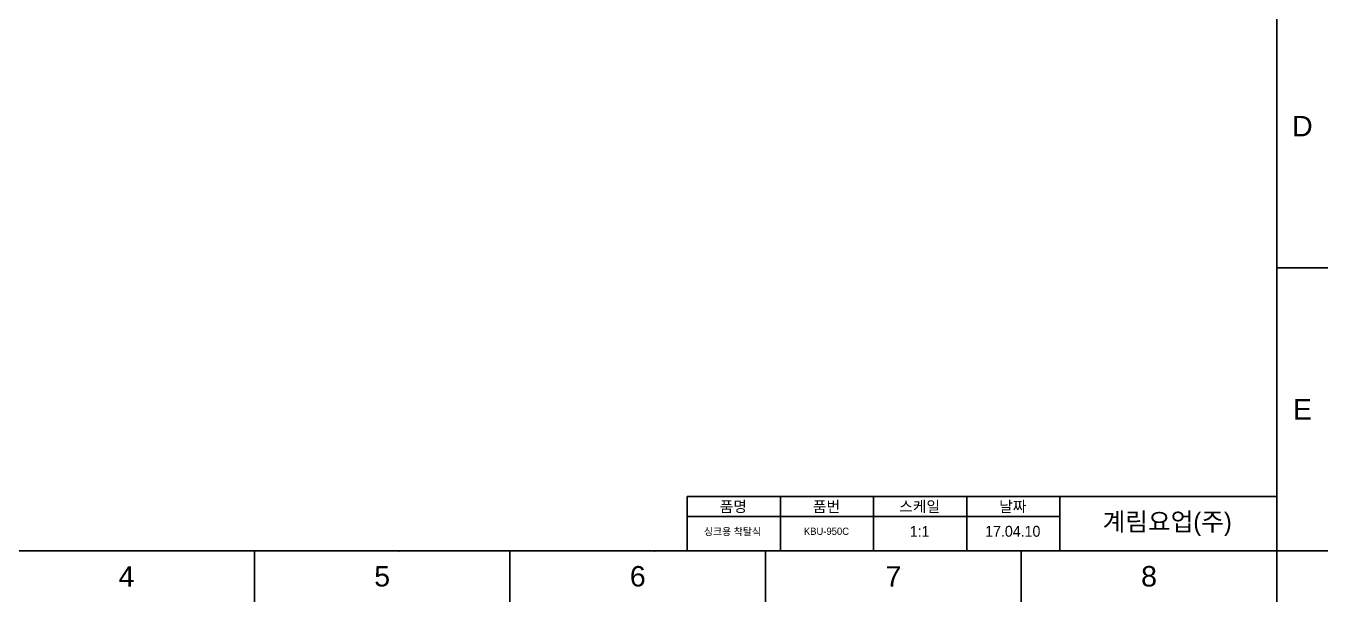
# Model space of a CAD drawing. Header units: millimetres. Extents: x 601 to 1195, y -13 to 407.
# Drawn here: x 834.9 to 1195, y -13.3 to 146.1 of the extents above; entities that cross this region are included whole.
import ezdxf

# ---------------------------------------------------------------- set-up
doc = ezdxf.new("R2010")
doc.units = ezdxf.units.MM
doc.header["$LTSCALE"] = 0.1
doc.linetypes.add('CENTERX2', pattern=[101.6, 63.5, -12.7, 12.7, -12.7])
doc.layers.add('FORM', color=7, linetype='Continuous')
doc.layers.add('TEXT', color=2, linetype='Continuous')
doc.styles.get("Standard").update_dxf_attribs({"font": 'arial.ttf'})

msp = doc.modelspace()

# ---------------------------------------------------------------- linework, layer by layer
for p, q in [((1180.8668, 0.8691), (1180.8668, 392.5863)), ((1180.8668, 79.2126), (1195.0082, 79.2126)), ((615.2102, 0.8691), (1180.8668, 0.8691)), ((898.0385, 0.8691), (898.0385, -13.2723)), ((968.7456, 0.8691), (968.7456, -13.2723)), ((1039.4526, 0.8691), (1039.4526, -13.2723)), ((1110.1597, 0.8691), (1110.1597, -13.2723)), ((1180.8668, 0.8691), (1195.0082, 0.8691)), ((1180.8668, 0.8691), (1180.8668, -13.2723))]:
    msp.add_line(p, q)
for p in [(1180.8668, 79.2126), (938.0385, 0.8691), (1008.7456, 0.8691), (1039.4526, 0.8691), (1110.1597, 0.8691)]:
    msp.add_point(p)
at = {"layer": 'FORM'}
for p, q in [((1017.7878, 15.8691), (1180.8668, 15.8691)), ((1017.7878, 15.8691), (1017.7878, 0.8691)), ((1043.5576, 15.8691), (1043.5576, 0.8691)), ((1069.3273, 15.8691), (1069.3273, 0.8691)), ((1095.097, 15.8691), (1095.097, 0.8691)), ((1120.8668, 0.8691), (1120.8668, 15.8691)), ((1120.8668, 0.8691), (1120.8668, 15.8691)), ((1017.7878, 10.3691), (1120.8668, 10.3691))]:
    msp.add_line(p, q, dxfattribs=at)

# ---------------------------------------------------------------- texts
at = {"char_height": 5.6566, "attachment_point": 5}
for s, width, insert in [('D', 10, (1187.9375, 118.3843)), ('E', 10, (1187.9375, 40.0408)), ('4', 50, (862.685, -6.2016)), ('5', 50, (933.392, -6.2016)), ('6', 50, (1004.0991, -6.2016)), ('7', 50, (1074.8062, -6.2016)), ('8', 50, (1145.5132, -6.2016))]:
    msp.add_mtext_dynamic_manual_height_columns(s, width=width, gutter_width=12.5, heights=[0], dxfattribs=dict(at, insert=insert))
at = {"layer": 'TEXT', "linetype": 'CENTERX2', "attachment_point": 5}
for s, insert, char_height in [('{\\fHYGothic-Medium|b0|i0|c129|p18;품명}', (1030.519, 12.9738), 3), ('{\\fHYGothic-Medium|b0|i0|c129|p18;품번}', (1056.2887, 12.9738), 3), ('{\\fHYGothic-Medium|b0|i0|c129|p18;스케일}', (1082.0585, 12.9738), 3), ('{\\fHYGothic-Medium|b0|i0|c129|p18;날짜}', (1107.8282, 12.9738), 3), ('{\\fHYGothic-Medium|b0|i0|c129|p18;계림요업(주)}', (1150.5411, 8.1987), 5), ('{\\fHYGothic-Medium|b0|i0|c129|p18;싱크용 착탈식}', (1030.2854, 6.0875), 2), ('{\\fHYGothic-Medium|b0|i0|c129|p18;KBU-950C}', (1056.2887, 6.2713), 2), ('{\\fHYGothic-Medium|b0|i0|c129|p18;1:1}', (1082.0585, 6.2628), 3), ('{\\fHYGothic-Medium|b0|i0|c129|p18;17.04.10}', (1107.8282, 6.2628), 3)]:
    msp.add_mtext_dynamic_manual_height_columns(s, width=60, gutter_width=12.5, heights=[0], dxfattribs=dict(at, insert=insert, char_height=char_height))

doc.saveas('drawing.dxf')
